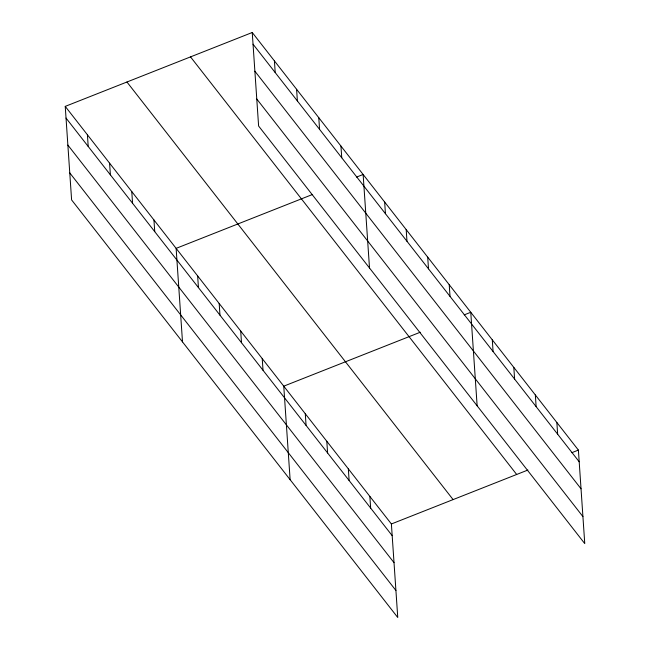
<?xml version="1.0" encoding="UTF-8"?>
<svg xmlns="http://www.w3.org/2000/svg" width="650" height="650" viewBox="0 0 650 650"><rect width="100%" height="100%" fill="white"/><g stroke="black" fill="none" stroke-linecap="round" stroke-linejoin="round"><path stroke-width="0.97" d="M65.236 106.389L391.389 523.973L397.759 617.5L71.606 199.916L65.236 106.389L252.241 32.5L578.394 450.084L584.764 543.611L258.611 126.027L252.241 32.5M312.642 194.431L176.126 248.365L182.504 341.892M356.582 177.068L363.131 174.476L369.509 268.011M420.266 332.231L283.757 386.165L290.127 479.7M464.214 314.868L470.762 312.284L477.141 405.811M391.389 523.973L527.898 470.039M571.846 452.676L578.394 450.084M253.037 44.184L579.191 461.776M254.873 71.191L581.027 488.784M256.774 99.019L582.928 516.604M190.523 56.883L516.677 474.468M126.945 82.006L453.099 499.59M66.032 118.072L392.186 535.657M67.868 145.08L394.022 562.664M69.769 172.908L395.923 590.492M556.863 422.524L557.659 434.216M535.34 394.964L536.136 406.656M513.817 367.404L514.613 379.088M492.286 339.844L493.082 351.528M449.231 284.724L450.027 296.408M427.708 257.164L428.504 268.848M406.185 229.604L406.981 241.288M384.654 202.036L385.45 213.728M369.858 496.413L370.654 508.097M340.949 146.088L341.746 157.771M348.335 468.853L349.131 480.537M318.776 117.691L319.572 129.374M326.804 441.293L327.608 452.977M296.595 89.294L297.391 100.978M305.281 413.725L306.077 425.417M274.414 60.897L275.21 72.581M262.226 358.605L263.023 370.297M240.703 331.045L241.499 342.737M219.18 303.485L219.976 315.177M197.649 275.925L198.445 287.609M153.944 219.968L154.741 231.66M131.771 191.571L132.567 203.263M109.59 163.174L110.386 174.866M87.409 134.778L88.205 146.469"/></g></svg>
